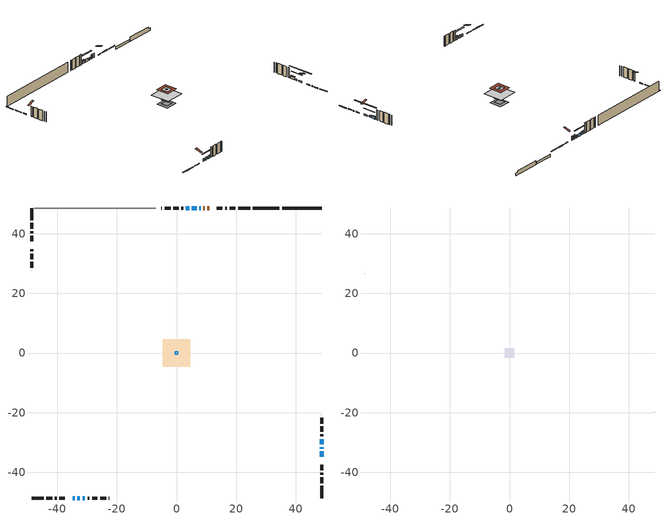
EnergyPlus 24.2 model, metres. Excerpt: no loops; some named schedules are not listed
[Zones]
conditioned space
 floor outside (Floor1 construction): -0.91,-0.91 -0.91,0.91 0.91,0.91 0.91,-0.91 z1.25
 floor adiabatic (Floor3 construction): -1.52,-1.52 -1.52,1.52 1.52,1.52 1.52,-1.52 z1.25
 floor adiabatic (AdiabaticFloorConstruction): -4.57,-4.57 -4.57,4.57 4.57,4.57 4.57,-4.57 z3.69
 floor foundation (Slab1 construction): -2.87,-2.87 -2.87,2.87 2.87,2.87 2.87,-2.87 z-0.79
 floor foundation (Slab2 construction): -1.52,-1.52 -1.52,1.52 1.52,1.52 1.52,-1.52 z-0.65
 wall outside (RimJoist1 construction): 24.7,48.61 20.62,48.61 / -48.61,-48.61 -44.53,-48.61 / -48.61,48.61 -48.61,44.53 / 48.61,-48.61 48.61,-44.53 z1.25:1.55
 wall outside (RimJoist2 construction): 19.69,48.61 17.8,48.61 / -43.6,-48.61 -41.71,-48.61 / -48.61,43.6 -48.61,41.71 / 48.61,-43.6 48.61,-41.71 z1.25:1.55
 wall outside (RimJoist3 construction): 16.87,48.61 16.29,48.61 / -40.78,-48.61 -40.2,-48.61 / -48.61,40.78 -48.61,40.2 / 48.61,-40.78 48.61,-40.2 z1.25:1.55
 wall outside (RimJoist4 construction): 15.36,48.61 13.55,48.61 / -39.27,-48.61 -37.45,-48.61 / -48.61,39.27 -48.61,37.45 / 48.61,-39.27 48.61,-37.45 z1.25:1.55
 wall outside (AdiabaticWallConstruction 1): 10.9,48.61 10.33,48.61 / 9.4,48.61 8.98,48.61 z1.25:3.28
 wall outside (AdiabaticWallConstruction): 8.06,48.61 7.64,48.61 / -34.8,-48.61 -34.13,-48.61 z1.25:2.47; 48.61,-34.8 48.61,-32.97 z1.25:1.86; 48.61,-32.05 48.61,-31.54 z1.25:2.01; 6.71,48.61 5.18,48.61 / -33.2,-48.61 -32.44,-48.61 / -31.51,-48.61 -30.75,-48.61 z1.25:2.52; 48.61,-30.61 48.61,-28.83 z1.25:2.39; 4.26,48.61 3.16,48.61 z1.25:2.57
 wall outside (Wall1 construction): 2.24,48.61 1.61,48.61 / -29.82,-48.61 -29.19,-48.61 / -48.61,34.8 -48.61,34.18 / 48.61,-27.9 48.61,-27.28 z1.25:6.13
 wall outside (Wall2 construction): 0.68,48.61 -1.08,48.61 / -28.26,-48.61 -26.51,-48.61 / -48.61,33.25 -48.61,31.49 / 48.61,-26.35 48.61,-24.59 z1.25:6.13
 wall outside (Wall3 construction): -2,48.61 -4,48.61 / -25.58,-48.61 -23.58,-48.61 / -48.61,30.56 -48.61,28.56 / 48.61,-23.66 48.61,-21.66 z1.25:6.13
 wall outside (Wall4 construction): -4.93,48.61 -5.04,48.61 / -22.65,-48.61 -22.54,-48.61 / -48.61,27.63 -48.61,27.53 / 48.61,-20.73 48.61,-20.63 z1.25:6.13
 wall foundation (FoundationWall1 construction): 35.4,48.61,-0.79 35.4,48.61,1.25 47.29,48.61,1.25 47.29,48.61,0.41 48.61,48.61,0.41 48.61,48.61,-0.79
 wall foundation (FoundationWall2 construction): 34.47,48.61 25.63,48.61 z-0.65:0.35
 wall adiabatic (Wall6 construction): -6.9,48.61 -47.68,48.61 z1.25:6.13
 window (WindowConstruction 6): 8.06,48.61 7.64,48.61 z1.25:2.47
 window (WindowConstruction 8): 48.61,-34.8 48.61,-32.97 z1.25:1.86
 window (WindowConstruction 7): -34.8,-48.61 -34.13,-48.61 z1.25:2.47
 window (WindowConstruction): 48.61,-32.05 48.61,-31.54 z1.25:2.01
 window (WindowConstruction 1): 6.71,48.61 5.19,48.61 z1.25:2.52
 window (WindowConstruction 2): -33.2,-48.61 -32.44,-48.61 z1.25:2.52
 window (WindowConstruction 3): 48.61,-30.61 48.61,-28.83 z1.25:2.39
 window (WindowConstruction 4): 4.26,48.61 3.17,48.61 z1.25:2.57
 window (WindowConstruction 5): -31.51,-48.61 -30.75,-48.61 z1.25:2.52
 door (Door): 10.9,48.61 10.33,48.61 z1.25:3.28
 door (Door 1): 9.4,48.61 8.99,48.61 z1.25:3.28
 ceiling adiabatic (AdiabaticFloorConstruction): 4.57,-4.57 4.57,4.57 -4.57,4.57 -4.57,-4.57 z3.69
 roof outside (Roof2 construction): -3,3 -3,-3 3,-3 3,3 z6.13
 roof outside (AdiabaticRoofConstruction): 0.39,0.39 -0.39,0.39 -0.39,-0.39 0.39,-0.39 z6.13
 skylight (SkylightConstruction): 0.39,0.39 -0.39,0.39 -0.39,-0.39 0.39,-0.39 z6.13
attic - vented
 floor to conditioned space (Floor2 construction Reversed): -1.55,-1.55 -1.55,1.55 1.55,1.55 1.55,-1.55 z6.13
 wall outside (Wall5 construction): -48.61,26.6 -48.61,26.59 / 48.61,-19.7 48.61,-19.69 z1.25:6.13
 roof outside (Roof1 construction): 11.83,48.61,6.13 11.83,45.6,7.13 12.62,45.6,7.13 12.62,48.61,6.13; -35.73,-48.61,6.13 -35.73,-45.6,7.13 -36.53,-45.6,7.13 -36.53,-48.61,6.13; -48.61,35.73,6.13 -45.6,35.73,7.13 -45.6,36.53,7.13 -48.61,36.53,6.13; 48.61,-35.73,6.13 45.6,-35.73,7.13 45.6,-36.53,7.13 48.61,-36.53,6.13
shading: 48.61,-27.89 48.61,-39.88 49.02,-39.88 49.02,-27.89 z6.94; 48.61,-28.9 48.61,-34.69 49.02,-34.69 49.02,-28.9 z4.65; 2.55,48.61 9.35,48.61 9.35,49.02 2.55,49.02 z5.16; -29.8,-48.61 -35.84,-48.61 -35.84,-49.02 -29.8,-49.02 z5.16; 48.61,-28.63 48.61,-30.81 49.02,-30.81 49.02,-28.63 z2.59; 2.96,48.61 4.46,48.61 4.46,49.02 2.96,49.02 z2.77; -30.55,-48.61 -31.71,-48.61 -31.71,-49.02 -30.55,-49.02 z2.72
[Building]
Building 1: Terrain=Suburbs
[Site:Location]
Toronto City Centre_ON: Latitude {deg}=43.63; Longitude {deg}=-79.39; Time Zone {hr}=-5; Elevation {m}=77; Keep Site Location Information=Yes
[Site:GroundTemperature:Shallow]
5.01852, 3.26908, 3.12898, 3.95918, 7.29196, 10.6092, 13.4851, 15.3069, 15.4617, 13.9799, 11.1774, 7.9619
[Site:WaterMainsTemperature]
Calculation Method=Schedule; Temperature Schedule=mains temperature schedule
[Material] Roughness=Rough; Thermal Absorptance=0.9
Name | Thickness {m} | Conductivity {W/m-K} | Density {kg/m3} | Specific Heat {J/kg-K} | Solar Absorptance | Visible Absorptance
asphalt or fiberglass shingles | 0.00635 | 0.162714 | 1121.4 | 1465.45 | 0.4 | 0.4
asphalt or fiberglass shingles 1 | 0.00635 | 0.162714 | 1121.4 | 1465.45 | 0.7 | 0.7
ceiling loosefill ins | 0.169333 | 0.0480833 | 16.02 | 1046.75 | 0.7 | 0.7
ceiling stud and cavity | 0.1397 | 0.258425 | 65.682 | 1177.47 | 0.7 | 0.7
concrete 4.0 in. | 0.1016 | 1.803125 | 2242.8 | 837.4 | 0.7 | 0.7
concrete 8.0 in. | 0.2032 | 1.803125 | 2242.8 | 837.4 | 0.7 | 0.7
door material | 0.04445 | 0.053851 | 512.64 | 1214.23 | 0.7 | 0.7
door material 1 | 0.04445 | 0.0451087 | 512.64 | 1214.23 | 0.7 | 0.7
exterior vertical ins | 0.0454343 | 0.029427 | 32.04 | 1214.23 | 0.7 | 0.7
exterior vertical ins 1 | 0.00435273 | 0.029427 | 32.04 | 1214.23 | 0.7 | 0.7
floor covering | 0.0127 | 9.015625 | 54.468 | 1339.84 | 0.6 | 0.6
floor covering 1 | 0.0127 | 0.0433444 | 54.468 | 1339.84 | 0.6 | 0.6
floor rigid ins; roof rigid ins; wall rigid ins | 0.512978 | 0.029427 | 32.04 | 1214.23 | 0.7 | 0.7
floor stud and cavity | 0.0889 | 0.179352 | 50.32683 | 1063.81 | 0.7 | 0.7
floor stud and cavity 1 | 0.1397 | 0.1084 | 92.3553 | 1139.71 | 0.7 | 0.7
floor stud and cavity 2 | 0.1397 | 1.75129 | 37.0049 | 1207.88 | 0.7 | 0.7
furniture material conditioned space 1 | 0.1524 | 0.115458 | 640.8 | 1214.23 | 0.6 | 0.6
gypsum board | 0.0127 | 0.160291 | 801 | 837.4 | 0.6 | 0.6
gypsum board 1 | 0.0127 | 0.160291 | 801 | 837.4 | 0.7 | 0.7
osb sheathing 0.5 in. | 0.0127 | 0.115458 | 512.64 | 1214.23 | 0.7 | 0.7
osb sheathing 0.5 in. 1 | 0.0127 | 0.115458 | 512.64 | 1214.23 | 0.4 | 0.4
osb sheathing 0.75 in. | 0.01905 | 0.115458 | 512.64 | 1214.23 | 0.7 | 0.7
osb sheathing 2.0 in. | 0.0508 | 0.115458 | 512.64 | 1214.23 | 0.7 | 0.7
rim joist rigid ins | 0.051816 | 0.029427 | 32.04 | 1214.23 | 0.7 | 0.7
rim joist stud and cavity | 0.0508 | 0.177588 | 50.32683 | 1063.81 | 0.6 | 0.6
rim joist stud and cavity 1 | 0.0508 | 0.325695 | 125.044 | 1163.47 | 0.6 | 0.6
rim joist stud and cavity 2 | 0.0508 | 0.0302544 | 125.044 | 1163.47 | 0.6 | 0.6
rim joist stud and cavity 3 | 0.0508 | 0.194335 | 50.32683 | 1063.81 | 0.6 | 0.6
roof stud and cavity | 0.2032 | 0.17303 | 78.34581 | 1123.46 | 0.7 | 0.7
roof stud and cavity 1 | 0.18415 | 1.7868 | 37.0049 | 1207.88 | 0.6 | 0.6
wall stud and cavity | 0.1397 | 0.127146 | 139.0536 | 1170.24 | 0.7 | 0.7
wall stud and cavity 1 | 0.1397 | 0.100429 | 139.0536 | 1170.24 | 0.7 | 0.7
wall stud and cavity 2 | 0.1397 | 0.118416 | 139.0536 | 1170.24 | 0.7 | 0.7
wall stud and cavity 3 | 0.1397 | 0.152869 | 139.0536 | 1170.24 | 0.7 | 0.7
wall stud and cavity 4 | 0.0889 | 6.1454 | 50.32683 | 1063.81 | 0.6 | 0.6
wall stud and cavity 5 | 0.1397 | 0.104044 | 139.0536 | 1170.24 | 0.7 | 0.7
wall stud and cavity 6 | 0.0889 | 0.380278 | 52.3479 | 1209.89 | 0.7 | 0.7
wall stud and cavity 7 | 0.0889 | 0.391764 | 83.0341 | 1211.67 | 0.7 | 0.7
wood siding | 0.0254 | 0.102417 | 544.68 | 1172.36 | 0.4 | 0.4
wood siding 1 | 0.00254 | 0.102417 | 544.68 | 1172.36 | 0.4 | 0.4
wood siding 2; wood siding 3; wood siding 4 | 0.0254 | 0.102417 | 544.68 | 1172.36 | 0.7 | 0.7
[WindowMaterial:SimpleGlazingSystem]
Name | U-Factor {W/m2-K} | Solar Heat Gain Coefficient
SkylightMaterial | 2.74014 | 0.6051
WindowMaterial | 2.72147 | 0.43
WindowMaterial 1 | 2.47447 | 0.58
WindowMaterial 2 | 2.57441 | 0.52
WindowMaterial 3 | 2.509676 | 0.56
WindowMaterial 4 | 3.30687 | 0.6
WindowMaterial 5 | 3.30914 | 0.62
WindowMaterial 6 | 3.0383 | 0.46
[Construction]
AdiabaticFloorConstruction: floor stud and cavity 2, floor rigid ins, osb sheathing 0.75 in., floor covering 1
AdiabaticRoofConstruction: asphalt or fiberglass shingles 1, roof rigid ins, osb sheathing 0.75 in., roof stud and cavity 1
AdiabaticWallConstruction: wood siding 3, wall rigid ins, wall stud and cavity 6, gypsum board
AdiabaticWallConstruction 1: wood siding 4, wall rigid ins, wall stud and cavity 6, gypsum board
Door: door material
Door 1: door material 1
Floor1 construction: floor stud and cavity, floor covering
Floor2 construction Reversed: gypsum board, ceiling stud and cavity, ceiling loosefill ins
Floor3 construction: floor stud and cavity 1, osb sheathing 0.75 in., floor covering 1
FoundationWall1 construction; FoundationWall2 construction: concrete 8.0 in., gypsum board 1
furniture construction conditioned space 1: furniture material conditioned space 1
PartitionWallConstruction: gypsum board, wall stud and cavity 7, gypsum board
RimJoist1 construction: wood siding 2, rim joist stud and cavity
RimJoist2 construction: wood siding 2, rim joist rigid ins, osb sheathing 2.0 in., rim joist stud and cavity 1
RimJoist3 construction: wood siding 2, osb sheathing 2.0 in., rim joist stud and cavity 2
RimJoist4 construction: wood siding 2, rim joist stud and cavity 3
Roof1 construction: asphalt or fiberglass shingles
Roof2 construction: asphalt or fiberglass shingles, osb sheathing 0.75 in., roof stud and cavity, gypsum board
SkylightConstruction: SkylightMaterial
Slab1 construction; Slab2 construction: concrete 4.0 in.
Wall1 construction: wood siding, osb sheathing 0.5 in., wall stud and cavity, gypsum board
Wall2 construction: wood siding, osb sheathing 0.5 in., wall stud and cavity 1, gypsum board
Wall3 construction: wood siding, osb sheathing 0.5 in., wall stud and cavity 2, gypsum board
Wall4 construction: wood siding, osb sheathing 0.5 in., wall stud and cavity 3, gypsum board
Wall5 construction: wood siding 1, wall stud and cavity 4
Wall6 construction: osb sheathing 0.5 in. 1, wall stud and cavity 5, gypsum board
WindowConstruction: WindowMaterial
WindowConstruction 1; WindowConstruction 3: WindowMaterial 1
WindowConstruction 2; WindowConstruction 5: WindowMaterial 2
WindowConstruction 4: WindowMaterial 3
WindowConstruction 6: WindowMaterial 4
WindowConstruction 7: WindowMaterial 5
WindowConstruction 8: WindowMaterial 6
[Zone] Multiplier=1; Part of Total Floor Area=Yes
Name | Volume {m3}
attic - vented | 1.55544
conditioned space | 290.5
[Space]
Name | Zone | Volume {m3}
attic - vented 1 | attic - vented | 1.55544
conditioned space 1 | conditioned space | 290.5
[ZoneInfiltration:EffectiveLeakageArea]
infil attic - vented 1: Zone or Space=attic - vented 1; Schedule=Always On Discrete; Effective Air Leakage Area {cm2}=402.105; Stack Coefficient=0.000408893; Wind Coefficient=1.36623e-05
[ZoneMixing]
whole house fan mix: Zone or Space=attic - vented; Schedule=Always On Continuous; Design Flow Rate Calculation Method=Flow/Zone; Design Flow Rate {m3/s}=0; Source Zone or Space=conditioned space
[SurfaceProperty:ExposedFoundationPerimeter] Exposed Perimeter Calculation Method=TotalExposedPerimeter
Name | Total Exposed Perimeter {m}
Slab1 | 13.207
Slab2 | 8.83899
[InternalMass] Zone or ZoneList=conditioned space; Space or SpaceList=conditioned space 1
Name | Construction | Surface Area {m2}
furniture mass conditioned space 1 | furniture construction conditioned space 1 | 55.36
partition wall mass | PartitionWallConstruction | 129.2
[Lights]
interior lighting: Zone or ZoneList or Space or SpaceList=conditioned space 1; Schedule=interior lighting schedule; Design Level Calculation Method=LightingLevel; Lighting Level {W}=343.2; Return Air Fraction=0; Fraction Radiant=0.6; Fraction Visible=0.2; Fraction Replaceable=1
[People]
occupants: Zone or ZoneList or Space or SpaceList=conditioned space 1; Number of People Schedule=occupants schedule; Number of People Calculation Method=People; Number of People=3; Fraction Radiant=0.314171; Sensible Heat Fraction=0.56303; Activity Level Schedule=occupants activity schedule; Carbon Dioxide Generation Rate {m3/s-W}=0; Enable ASHRAE 55 Comfort Warnings=No; Mean Radiant Temperature Calculation Type=EnclosureAveraged
[ElectricEquipment] Zone or ZoneList or Space or SpaceList=conditioned space 1; Design Level Calculation Method=EquipmentLevel
Name | Schedule | Design Level {W} | Fraction Latent | Fraction Radiant | Fraction Lost
clothes dryer | clothes dryer schedule | 140.772 | 0.015 | 0.081 | 0.85
clothes washer | clothes washer schedule | 32.1985 | 0.03 | 0.162 | 0.7
cooking range | cooking range schedule | 208.969 | 0.08 | 0.432 | 0.2
dishwasher | dishwasher schedule | 66.8632 | 0.3 | 0.18 | 0.4
fridge | fridge schedule | 72.9452 | 0 | 0.6 | 0
mech vent bath fan 0 | mech vent bath fan 0 schedule | 50.2 | 0 | 0 | 1
mech vent bath fan 1 | mech vent bath fan 1 schedule | 50.2 | 0 | 0 | 1
mech vent house fan | mech vent house fan schedule | 0 | 0 | 0 | 1
mech vent house fan cfis | mech vent house fan cfis schedule | 0 | 0 | 0 | 0
mech vent range fan 0 | mech vent range fan 0 schedule | 57 | 0 | 0 | 1
misc plug loads | misc plug loads schedule | 494.7 | 0.045 | 0.513 | 0.1
whole house fan | Always On Discrete | 0 | 0 | 0 | 1
[OtherEquipment] Zone or ZoneList or Space or SpaceList=conditioned space 1; Design Level Calculation Method=EquipmentLevel
Name | Fuel Type | Schedule | Design Level {W} | Fraction Latent | Fraction Radiant | Fraction Lost
clothes dryer 1 | Electricity | clothes dryer schedule | 0 | 0.015 | 0.081 | 0.85
cooking range 1 | Electricity | cooking range schedule | 0 | 0.08 | 0.432 | 0.2
general water use latent | None | general water use schedule | 59.3978 | 1 | 0 | 0
general water use sensible | None | general water use schedule | -58.539 | 0 | 0.6 | 0
mech vent house fan latent load | None | Always On Discrete | 0 | 1 | 0 | 0
mech vent house fan sensible load | None | Always On Discrete | 0 | 0 | 0 | 0
water heater energy adjustment1 | NaturalGas | Always On Discrete | 0.01 | 0 | 0 | 1
[ZoneInfiltration:DesignFlowRate] Zone or ZoneList or Space or SpaceList=conditioned space 1; Schedule=Always On Discrete; Design Flow Rate Calculation Method=Flow/Zone; Design Flow Rate {m3/s}=0
infil flow; natural vent flow; whole house fan flow
[Foundation:Kiva] Initial Indoor Air Temperature {C}=18; Wall Depth Below Slab {m}=0.2032; Custom Block X Position 1 {m}=0.2159; Custom Block Z Position 1 {m}=0
Name | Wall Height Above Grade {m} | Custom Block Material Name 1 | Custom Block Depth 1 {m}
Foundation Kiva 1 | 1.24998 | exterior vertical ins | 2.04
Foundation Kiva 2 | 0.350002 | exterior vertical ins 1 | 0.999988
[Foundation:Kiva:Settings]
Soil Conductivity {W/m-K}=0.849921; Soil Density {kg/m3}=1842.3; Soil Specific Heat {J/kg-K}=418.7; Ground Solar Absorptivity=0.9; Ground Thermal Absorptivity=0.9; Ground Surface Roughness {m}=0.03; Far-Field Width {m}=40; Deep-Ground Boundary Condition=ZeroFlux; Deep-Ground Depth {m}=40; Minimum Cell Dimension {m}=0.2; Maximum Cell Growth Coefficient=3; Simulation Timestep=Timestep
[Exterior:Lights]
exterior lighting: Schedule=exterior lighting schedule; Design Level {W}=75.6
[Schedule:Constant]
Name | Hourly Value
Always On Continuous; mech vent house fan schedule; mech vent house fan cfis schedule; Always On Discrete | 1
occupants activity schedule | 117.228
fridge schedule | 0
[Schedule:Week:Daily]
interior lighting schedule Week Rule - Jan1-Jan27: interior lighting schedule day, interior lighting schedule day, interior lighting schedule day, interior lighting schedule day, interior lighting schedule day, interior lighting schedule day, interior lighting schedule day, interior lighting schedule default day, interior lighting schedule default day, interior lighting schedule default day, interior lighting schedule default day, interior lighting schedule default day
interior lighting schedule Week Rule - Jan28-Feb3: interior lighting schedule day, interior lighting schedule day, interior lighting schedule day, interior lighting schedule day, interior lighting schedule day 1, interior lighting schedule day 1, interior lighting schedule day 1, interior lighting schedule default day, interior lighting schedule default day, interior lighting schedule default day, interior lighting schedule default day, interior lighting schedule default day
interior lighting schedule Week Rule - Feb4-Feb24: interior lighting schedule day 1, interior lighting schedule day 1, interior lighting schedule day 1, interior lighting schedule day 1, interior lighting schedule day 1, interior lighting schedule day 1, interior lighting schedule day 1, interior lighting schedule default day, interior lighting schedule default day, interior lighting schedule default day, interior lighting schedule default day, interior lighting schedule default day
interior lighting schedule Week Rule - Feb25-Mar3: interior lighting schedule day 1, interior lighting schedule day 1, interior lighting schedule day 1, interior lighting schedule day 1, interior lighting schedule day 2, interior lighting schedule day 2, interior lighting schedule day 2, interior lighting schedule default day, interior lighting schedule default day, interior lighting schedule default day, interior lighting schedule default day, interior lighting schedule default day
interior lighting schedule Week Rule - Mar4-Mar31: interior lighting schedule day 2, interior lighting schedule day 2, interior lighting schedule day 2, interior lighting schedule day 2, interior lighting schedule day 2, interior lighting schedule day 2, interior lighting schedule day 2, interior lighting schedule default day, interior lighting schedule default day, interior lighting schedule default day, interior lighting schedule default day, interior lighting schedule default day
interior lighting schedule Week Rule - Apr1-Apr28: interior lighting schedule day 3, interior lighting schedule day 3, interior lighting schedule day 3, interior lighting schedule day 3, interior lighting schedule day 3, interior lighting schedule day 3, interior lighting schedule day 3, interior lighting schedule default day, interior lighting schedule default day, interior lighting schedule default day, interior lighting schedule default day, interior lighting schedule default day
interior lighting schedule Week Rule - Apr29-May5: interior lighting schedule day 3, interior lighting schedule day 3, interior lighting schedule day 4, interior lighting schedule day 4, interior lighting schedule day 4, interior lighting schedule day 4, interior lighting schedule day 4, interior lighting schedule default day, interior lighting schedule default day, interior lighting schedule default day, interior lighting schedule default day, interior lighting schedule default day
interior lighting schedule Week Rule - May6-May26: interior lighting schedule day 4, interior lighting schedule day 4, interior lighting schedule day 4, interior lighting schedule day 4, interior lighting schedule day 4, interior lighting schedule day 4, interior lighting schedule day 4, interior lighting schedule default day, interior lighting schedule default day, interior lighting schedule default day, interior lighting schedule default day, interior lighting schedule default day
interior lighting schedule Week Rule - May27-Jun2: interior lighting schedule day 4, interior lighting schedule day 4, interior lighting schedule day 4, interior lighting schedule day 4, interior lighting schedule day 4, interior lighting schedule day 5, interior lighting schedule day 5, interior lighting schedule default day, interior lighting schedule default day, interior lighting schedule default day, interior lighting schedule default day, interior lighting schedule default day
interior lighting schedule Week Rule - Jun3-Jun30: interior lighting schedule day 5, interior lighting schedule day 5, interior lighting schedule day 5, interior lighting schedule day 5, interior lighting schedule day 5, interior lighting schedule day 5, interior lighting schedule day 5, interior lighting schedule default day, interior lighting schedule default day, interior lighting schedule default day, interior lighting schedule default day, interior lighting schedule default day
interior lighting schedule Week Rule - Jul1-Jul28: interior lighting schedule day 6, interior lighting schedule day 6, interior lighting schedule day 6, interior lighting schedule day 6, interior lighting schedule day 6, interior lighting schedule day 6, interior lighting schedule day 6, interior lighting schedule default day, interior lighting schedule default day, interior lighting schedule default day, interior lighting schedule default day, interior lighting schedule default day
interior lighting schedule Week Rule - Jul29-Aug4: interior lighting schedule day 6, interior lighting schedule day 6, interior lighting schedule day 6, interior lighting schedule day 7, interior lighting schedule day 7, interior lighting schedule day 7, interior lighting schedule day 7, interior lighting schedule default day, interior lighting schedule default day, interior lighting schedule default day, interior lighting schedule default day, interior lighting schedule default day
interior lighting schedule Week Rule - Aug5-Aug25: interior lighting schedule day 7, interior lighting schedule day 7, interior lighting schedule day 7, interior lighting schedule day 7, interior lighting schedule day 7, interior lighting schedule day 7, interior lighting schedule day 7, interior lighting schedule default day, interior lighting schedule default day, interior lighting schedule default day, interior lighting schedule default day, interior lighting schedule default day
interior lighting schedule Week Rule - Aug26-Sep1: interior lighting schedule day 7, interior lighting schedule day 7, interior lighting schedule day 7, interior lighting schedule day 7, interior lighting schedule day 7, interior lighting schedule day 7, interior lighting schedule day 8, interior lighting schedule default day, interior lighting schedule default day, interior lighting schedule default day, interior lighting schedule default day, interior lighting schedule default day
interior lighting schedule Week Rule - Sep2-Sep29: interior lighting schedule day 8, interior lighting schedule day 8, interior lighting schedule day 8, interior lighting schedule day 8, interior lighting schedule day 8, interior lighting schedule day 8, interior lighting schedule day 8, interior lighting schedule default day, interior lighting schedule default day, interior lighting schedule default day, interior lighting schedule default day, interior lighting schedule default day
interior lighting schedule Week Rule - Sep30-Oct6: interior lighting schedule day 8, interior lighting schedule day 9, interior lighting schedule day 9, interior lighting schedule day 9, interior lighting schedule day 9, interior lighting schedule day 9, interior lighting schedule day 9, interior lighting schedule default day, interior lighting schedule default day, interior lighting schedule default day, interior lighting schedule default day, interior lighting schedule default day
interior lighting schedule Week Rule - Oct7-Oct27: interior lighting schedule day 9, interior lighting schedule day 9, interior lighting schedule day 9, interior lighting schedule day 9, interior lighting schedule day 9, interior lighting schedule day 9, interior lighting schedule day 9, interior lighting schedule default day, interior lighting schedule default day, interior lighting schedule default day, interior lighting schedule default day, interior lighting schedule default day
interior lighting schedule Week Rule - Oct28-Nov3: interior lighting schedule day 9, interior lighting schedule day 9, interior lighting schedule day 9, interior lighting schedule day 9, interior lighting schedule day 10, interior lighting schedule day 10, interior lighting schedule day 10, interior lighting schedule default day, interior lighting schedule default day, interior lighting schedule default day, interior lighting schedule default day, interior lighting schedule default day
interior lighting schedule Week Rule - Nov4-Nov24: interior lighting schedule day 10, interior lighting schedule day 10, interior lighting schedule day 10, interior lighting schedule day 10, interior lighting schedule day 10, interior lighting schedule day 10, interior lighting schedule day 10, interior lighting schedule default day, interior lighting schedule default day, interior lighting schedule default day, interior lighting schedule default day, interior lighting schedule default day
interior lighting schedule Week Rule - Nov25-Dec1: interior lighting schedule day 10, interior lighting schedule day 10, interior lighting schedule day 10, interior lighting schedule day 10, interior lighting schedule day 10, interior lighting schedule day 10, interior lighting schedule day 11, interior lighting schedule default day, interior lighting schedule default day, interior lighting schedule default day, interior lighting schedule default day, interior lighting schedule default day
interior lighting schedule Week Rule - Dec2-Dec31: interior lighting schedule day 11, interior lighting schedule day 11, interior lighting schedule day 11, interior lighting schedule day 11, interior lighting schedule day 11, interior lighting schedule day 11, interior lighting schedule day 11, interior lighting schedule default day, interior lighting schedule default day, interior lighting schedule default day, interior lighting schedule default day, interior lighting schedule default day
occupants schedule Week Rule - Jan1-Dec31: occupants schedule day, occupants schedule day, occupants schedule day, occupants schedule day, occupants schedule day, occupants schedule day, occupants schedule day, occupants schedule default day, occupants schedule default day, occupants schedule default day, occupants schedule default day, occupants schedule default day
clothes dryer schedule Week Rule - Jan1-Dec31: clothes dryer schedule day, clothes dryer schedule day, clothes dryer schedule day, clothes dryer schedule day, clothes dryer schedule day, clothes dryer schedule day, clothes dryer schedule day, clothes dryer schedule default day, clothes dryer schedule default day, clothes dryer schedule default day, clothes dryer schedule default day, clothes dryer schedule default day
clothes washer schedule Week Rule - Jan1-Dec31: clothes washer schedule day, clothes washer schedule day, clothes washer schedule day, clothes washer schedule day, clothes washer schedule day, clothes washer schedule day, clothes washer schedule day, clothes washer schedule default day, clothes washer schedule default day, clothes washer schedule default day, clothes washer schedule default day, clothes washer schedule default day
cooking range schedule Week Rule - Jan1-Dec31: cooking range schedule day, cooking range schedule day, cooking range schedule day, cooking range schedule day, cooking range schedule day, cooking range schedule day, cooking range schedule day, cooking range schedule default day, cooking range schedule default day, cooking range schedule default day, cooking range schedule default day, cooking range schedule default day
dishwasher schedule Week Rule - Jan1-Dec31: dishwasher schedule day, dishwasher schedule day, dishwasher schedule day, dishwasher schedule day, dishwasher schedule day, dishwasher schedule day, dishwasher schedule day, dishwasher schedule default day, dishwasher schedule default day, dishwasher schedule default day, dishwasher schedule default day, dishwasher schedule default day
mech vent bath fan 0 schedule Week Rule - Jan1-Dec31: mech vent bath fan 0 schedule day, mech vent bath fan 0 schedule day, mech vent bath fan 0 schedule day, mech vent bath fan 0 schedule day, mech vent bath fan 0 schedule day, mech vent bath fan 0 schedule day, mech vent bath fan 0 schedule day, mech vent bath fan 0 schedule default day, mech vent bath fan 0 schedule default day, mech vent bath fan 0 schedule default day, mech vent bath fan 0 schedule default day, mech vent bath fan 0 schedule default day
mech vent bath fan 1 schedule Week Rule - Jan1-Dec31: mech vent bath fan 1 schedule day, mech vent bath fan 1 schedule day, mech vent bath fan 1 schedule day, mech vent bath fan 1 schedule day, mech vent bath fan 1 schedule day, mech vent bath fan 1 schedule day, mech vent bath fan 1 schedule day, mech vent bath fan 1 schedule default day, mech vent bath fan 1 schedule default day, mech vent bath fan 1 schedule default day, mech vent bath fan 1 schedule default day, mech vent bath fan 1 schedule default day
mech vent range fan 0 schedule Week Rule - Jan1-Dec31: mech vent range fan 0 schedule day, mech vent range fan 0 schedule day, mech vent range fan 0 schedule day, mech vent range fan 0 schedule day, mech vent range fan 0 schedule day, mech vent range fan 0 schedule day, mech vent range fan 0 schedule day, mech vent range fan 0 schedule default day, mech vent range fan 0 schedule default day, mech vent range fan 0 schedule default day, mech vent range fan 0 schedule default day, mech vent range fan 0 schedule default day
misc plug loads schedule Week Rule - Jan1-Dec31: misc plug loads schedule day, misc plug loads schedule day, misc plug loads schedule day, misc plug loads schedule day, misc plug loads schedule day, misc plug loads schedule day, misc plug loads schedule day, misc plug loads schedule default day, misc plug loads schedule default day, misc plug loads schedule default day, misc plug loads schedule default day, misc plug loads schedule default day
general water use schedule Week Rule - Jan1-Dec31: general water use schedule day, general water use schedule day, general water use schedule day, general water use schedule day, general water use schedule day, general water use schedule day, general water use schedule day, general water use schedule default day, general water use schedule default day, general water use schedule default day, general water use schedule default day, general water use schedule default day
exterior lighting schedule Week Rule - Jan1-Jan27: exterior lighting schedule day, exterior lighting schedule day, exterior lighting schedule day, exterior lighting schedule day, exterior lighting schedule day, exterior lighting schedule day, exterior lighting schedule day, exterior lighting schedule default day, exterior lighting schedule default day, exterior lighting schedule default day, exterior lighting schedule default day, exterior lighting schedule default day
exterior lighting schedule Week Rule - Jan28-Feb3: exterior lighting schedule day, exterior lighting schedule day, exterior lighting schedule day, exterior lighting schedule day, exterior lighting schedule day 1, exterior lighting schedule day 1, exterior lighting schedule day 1, exterior lighting schedule default day, exterior lighting schedule default day, exterior lighting schedule default day, exterior lighting schedule default day, exterior lighting schedule default day
exterior lighting schedule Week Rule - Feb4-Feb24: exterior lighting schedule day 1, exterior lighting schedule day 1, exterior lighting schedule day 1, exterior lighting schedule day 1, exterior lighting schedule day 1, exterior lighting schedule day 1, exterior lighting schedule day 1, exterior lighting schedule default day, exterior lighting schedule default day, exterior lighting schedule default day, exterior lighting schedule default day, exterior lighting schedule default day
exterior lighting schedule Week Rule - Feb25-Mar3: exterior lighting schedule day 1, exterior lighting schedule day 1, exterior lighting schedule day 1, exterior lighting schedule day 1, exterior lighting schedule day 2, exterior lighting schedule day 2, exterior lighting schedule day 2, exterior lighting schedule default day, exterior lighting schedule default day, exterior lighting schedule default day, exterior lighting schedule default day, exterior lighting schedule default day
exterior lighting schedule Week Rule - Mar4-Mar31: exterior lighting schedule day 2, exterior lighting schedule day 2, exterior lighting schedule day 2, exterior lighting schedule day 2, exterior lighting schedule day 2, exterior lighting schedule day 2, exterior lighting schedule day 2, exterior lighting schedule default day, exterior lighting schedule default day, exterior lighting schedule default day, exterior lighting schedule default day, exterior lighting schedule default day
exterior lighting schedule Week Rule - Apr1-Apr28: exterior lighting schedule day 3, exterior lighting schedule day 3, exterior lighting schedule day 3, exterior lighting schedule day 3, exterior lighting schedule day 3, exterior lighting schedule day 3, exterior lighting schedule day 3, exterior lighting schedule default day, exterior lighting schedule default day, exterior lighting schedule default day, exterior lighting schedule default day, exterior lighting schedule default day
exterior lighting schedule Week Rule - Apr29-May5: exterior lighting schedule day 3, exterior lighting schedule day 3, exterior lighting schedule day 4, exterior lighting schedule day 4, exterior lighting schedule day 4, exterior lighting schedule day 4, exterior lighting schedule day 4, exterior lighting schedule default day, exterior lighting schedule default day, exterior lighting schedule default day, exterior lighting schedule default day, exterior lighting schedule default day
exterior lighting schedule Week Rule - May6-May26: exterior lighting schedule day 4, exterior lighting schedule day 4, exterior lighting schedule day 4, exterior lighting schedule day 4, exterior lighting schedule day 4, exterior lighting schedule day 4, exterior lighting schedule day 4, exterior lighting schedule default day, exterior lighting schedule default day, exterior lighting schedule default day, exterior lighting schedule default day, exterior lighting schedule default day
[Schedule:Year]
interior lighting schedule: interior lighting schedule Week Rule - Jan1-Jan27, 1, 1, 1, 27, interior lighting schedule Week Rule - Jan28-Feb3, 1, 28, 2, 3, interior lighting schedule Week Rule - Feb4-Feb24, 2, 4, 2, 24, interior lighting schedule Week Rule - Feb25-Mar3, 2, 25, 3, 3, interior lighting schedule Week Rule - Mar4-Mar31, 3, 4, 3, 31, interior lighting schedule Week Rule - Apr1-Apr28, 4, 1, 4, 28, interior lighting schedule Week Rule - Apr29-May5, 4, 29, 5, 5, interior lighting schedule Week Rule - May6-May26, 5, 6, 5, 26, interior lighting schedule Week Rule - May27-Jun2, 5, 27, 6, 2, interior lighting schedule Week Rule - Jun3-Jun30, 6, 3, 6, 30, interior lighting schedule Week Rule - Jul1-Jul28, 7, 1, 7, 28, interior lighting schedule Week Rule - Jul29-Aug4, 7, 29, 8, 4, interior lighting schedule Week Rule - Aug5-Aug25, 8, 5, 8, 25, interior lighting schedule Week Rule - Aug26-Sep1, 8, 26, 9, 1, interior lighting schedule Week Rule - Sep2-Sep29, 9, 2, 9, 29, interior lighting schedule Week Rule - Sep30-Oct6, 9, 30, 10, 6, interior lighting schedule Week Rule - Oct7-Oct27, 10, 7, 10, 27, interior lighting schedule Week Rule - Oct28-Nov3, 10, 28, 11, 3, interior lighting schedule Week Rule - Nov4-Nov24, 11, 4, 11, 24, interior lighting schedule Week Rule - Nov25-Dec1, 11, 25, 12, 1, interior lighting schedule Week Rule - Dec2-Dec31, 12, 2, 12, 31
occupants schedule: occupants schedule Week Rule - Jan1-Dec31, 1, 1, 12, 31
clothes dryer schedule: clothes dryer schedule Week Rule - Jan1-Dec31, 1, 1, 12, 31
clothes washer schedule: clothes washer schedule Week Rule - Jan1-Dec31, 1, 1, 12, 31
cooking range schedule: cooking range schedule Week Rule - Jan1-Dec31, 1, 1, 12, 31
dishwasher schedule: dishwasher schedule Week Rule - Jan1-Dec31, 1, 1, 12, 31
mech vent bath fan 0 schedule: mech vent bath fan 0 schedule Week Rule - Jan1-Dec31, 1, 1, 12, 31
mech vent bath fan 1 schedule: mech vent bath fan 1 schedule Week Rule - Jan1-Dec31, 1, 1, 12, 31
mech vent range fan 0 schedule: mech vent range fan 0 schedule Week Rule - Jan1-Dec31, 1, 1, 12, 31
misc plug loads schedule: misc plug loads schedule Week Rule - Jan1-Dec31, 1, 1, 12, 31
general water use schedule: general water use schedule Week Rule - Jan1-Dec31, 1, 1, 12, 31
exterior lighting schedule: exterior lighting schedule Week Rule - Jan1-Jan27, 1, 1, 1, 27, exterior lighting schedule Week Rule - Jan28-Feb3, 1, 28, 2, 3, exterior lighting schedule Week Rule - Feb4-Feb24, 2, 4, 2, 24, exterior lighting schedule Week Rule - Feb25-Mar3, 2, 25, 3, 3, exterior lighting schedule Week Rule - Mar4-Mar31, 3, 4, 3, 31, exterior lighting schedule Week Rule - Apr1-Apr28, 4, 1, 4, 28, exterior lighting schedule Week Rule - Apr29-May5, 4, 29, 5, 5, exterior lighting schedule Week Rule - May6-May26, 5, 6, 5, 26, exterior lighting schedule Week Rule - May27-Jun2, 5, 27, 6, 2, exterior lighting schedule Week Rule - Jun3-Jun30, 6, 3, 6, 30, exterior lighting schedule Week Rule - Jul1-Jul28, 7, 1, 7, 28, exterior lighting schedule Week Rule - Jul29-Aug4, 7, 29, 8, 4, exterior lighting schedule Week Rule - Aug5-Aug25, 8, 5, 8, 25, exterior lighting schedule Week Rule - Aug26-Sep1, 8, 26, 9, 1, exterior lighting schedule Week Rule - Sep2-Sep29, 9, 2, 9, 29, exterior lighting schedule Week Rule - Sep30-Oct6, 9, 30, 10, 6, exterior lighting schedule Week Rule - Oct7-Oct27, 10, 7, 10, 27, exterior lighting schedule Week Rule - Oct28-Nov3, 10, 28, 11, 3, exterior lighting schedule Week Rule - Nov4-Nov24, 11, 4, 11, 24, exterior lighting schedule Week Rule - Nov25-Dec1, 11, 25, 12, 1, exterior lighting schedule Week Rule - Dec2-Dec31, 12, 2, 12, 31
[Schedule:Compact]
mains temperature schedule: Through: 01/01, For: AllDays, Until: 24:00, 8.80333, Through: 01/02, For: AllDays, Until: 24:00, 8.74333, Through: 01/03, For: AllDays, Until: 24:00, 8.68389, Through: 01/04, For: AllDays, Until: 24:00, 8.62611, Through: 01/05, For: AllDays, Until: 24:00, 8.56944, Through: 01/06, For: AllDays, Until: 24:00, 8.51389, Through: 01/07, For: AllDays, Until: 24:00, 8.45944, Through: 01/08, For: AllDays, Until: 24:00, 8.40611, Through: 01/09, For: AllDays, Until: 24:00, 8.35389, Through: 01/10, For: AllDays, Until: 24:00, 8.30278, Through: 01/11, For: AllDays, Until: 24:00, 8.25333, Through: 01/12, For: AllDays, Until: 24:00, 8.205, Through: 01/13, For: AllDays, Until: 24:00, 8.15778, Through: 01/14, For: AllDays, Until: 24:00, 8.11222, Through: 01/15, For: AllDays, Until: 24:00, 8.06778, Through: 01/16, For: AllDays, Until: 24:00, 8.02444, Through: 01/17, For: AllDays, Until: 24:00, 7.98222, Through: 01/18, For: AllDays, Until: 24:00, 7.94167, Through: 01/19, For: AllDays, Until: 24:00, 7.90222, Through: 01/20, For: AllDays, Until: 24:00, 7.86444, Through: 01/21, For: AllDays, Until: 24:00, 7.82778, Through: 01/22, For: AllDays, Until: 24:00, 7.79278, Through: 01/23, For: AllDays, Until: 24:00, 7.75889, Through: 01/24, For: AllDays, Until: 24:00, 7.72667, Through: 01/25, For: AllDays, Until: 24:00, 7.69556, Through: 01/26, For: AllDays, Until: 24:00, 7.66611, Through: 01/27, For: AllDays, Until: 24:00, 7.63778, Through: 01/28, For: AllDays, Until: 24:00, 7.61111, Through: 01/29, For: AllDays, Until: 24:00, 7.58556, Through: 01/30, For: AllDays, Until: 24:00, 7.56167, Through: 01/31, For: AllDays, Until: 24:00, 7.53944, Through: 02/01, For: AllDays, Until: 24:00, 7.51833, Through: 02/02, For: AllDays, Until: 24:00, 7.49889, Through: 02/03, For: AllDays, Until: 24:00, 7.48111, Through: 02/04, For: AllDays, Until: 24:00, 7.46444, Through: 02/05, For: AllDays, Until: 24:00, 7.44944, Through: 02/06, For: AllDays, Until: 24:00, 7.43556, Through: 02/07, For: AllDays, Until: 24:00, 7.42333, Through: 02/08, For: AllDays, Until: 24:00, 7.41278, Through: 02/09, For: AllDays, Until: 24:00, 7.40389, Through: 02/10, For: AllDays, Until: 24:00, 7.39611, Through: 02/11, For: AllDays, Until: 24:00, 7.39, Through: 02/12, For: AllDays, Until: 24:00, 7.38556, Through: 02/13, For: AllDays, Until: 24:00, 7.38222, Through: 02/14, For: AllDays, Until: 24:00, 7.38056, Through: 02/15, For: AllDays, Until: 24:00, 7.38056, Through: 02/16, For: AllDays, Until: 24:00, 7.38222, Through: 02/17, For: AllDays, Until: 24:00, 7.385, Through: 02/18, For: AllDays, Until: 24:00, 7.38944, Through: 02/19, For: AllDays, Until: 24:00, 7.395, Through: 02/20, For: AllDays, Until: 24:00, 7.40278, Through: 02/21, For: AllDays, Until: 24:00, 7.41167, Through: 02/22, For: AllDays, Until: 24:00, 7.42222, Through: 02/23, For: AllDays, Until: 24:00, 7.43389, Through: 02/24, For: AllDays, Until: 24:00, 7.44722, Through: 02/25, For: AllDays, Until: 24:00, 7.46222, Through: 02/26, For: AllDays, Until: 24:00, 7.47833, Through: 02/27, For: AllDays, Until: 24:00, 7.49611, Through: 02/28, For: AllDays, Until: 24:00, 7.51556, Through: 03/01, For: AllDays, Until: 24:00, 7.53667, Through: 03/02, For: AllDays, Until: 24:00, 7.55889, Through: 03/03, For: AllDays, Until: 24:00, 7.58222, Through: 03/04, For: AllDays, Until: 24:00, 7.60722, Through: 03/05, For: AllDays, Until: 24:00, 7.63389, Through: 03/06, For: AllDays, Until: 24:00, 7.66222, Through: 03/07, For: AllDays, Until: 24:00, 7.69111, Through: 03/08, For: AllDays, Until: 24:00, 7.72222, Through: 03/09, For: AllDays, Until: 24:00, 7.75444, Through: 03/10, For: AllDays, Until: 24:00, 7.78778, Through: 03/11, For: AllDays, Until: 24:00, 7.82278, Through: 03/12, For: AllDays, Until: 24:00, 7.85944, Through: 03/13, For: AllDays, Until: 24:00, 7.89722, Through: 03/14, For: AllDays, Until: 24:00, 7.93611, Through: 03/15, For: AllDays, Until: 24:00, 7.97667, Through: 03/16, For: AllDays, Until: 24:00, 8.01833, Through: 03/17, For: AllDays, Until: 24:00, 8.06167, Through: 03/18, For: AllDays, Until: 24:00, 8.10611, Through: 03/19, For: AllDays, Until: 24:00, 8.15167, Through: 03/20, For: AllDays, Until: 24:00, 8.19833, Through: 03/21, For: AllDays, Until: 24:00, 8.24667, Through: 03/22, For: AllDays, Until: 24:00, 8.29611, Through: 03/23, For: AllDays, Until: 24:00, 8.34667, Through: 03/24, For: AllDays, Until: 24:00, 8.39889, Through: 03/25, For: AllDays, Until: 24:00, 8.45167, Through: 03/26, For: AllDays, Until: 24:00, 8.50611, Through: 03/27, For: AllDays, Until: 24:00, 8.56167, Through: 03/28, For: AllDays, Until: 24:00, 8.61833, Through: 03/29, For: AllDays, Until: 24:00, 8.67611, Through: 03/30, For: AllDays, Until: 24:00, 8.735, Through: 03/31, For: AllDays, Until: 24:00, 8.795, Through: 04/01, For: AllDays, Until: 24:00, 8.85611, Through: 04/02, For: AllDays, Until: 24:00, 8.91833, Through: 04/03, For: AllDays, Until: 24:00, 8.98167, Through: 04/04, For: AllDays, Until: 24:00, 9.04556, Through: 04/05, For: AllDays, Until: 24:00, 9.11111, Through: 04/06, For: AllDays, Until: 24:00, 9.17722, Through: 04/07, For: AllDays, Until: 24:00, 9.24444, Through: 04/08, For: AllDays, Until: 24:00, 9.31222, Through: 04/09, For: AllDays, Until: 24:00, 9.38167, Through: 04/10, For: AllDays, Until: 24:00, 9.45167, Through: 04/11, For: AllDays, Until: 24:00, 9.52222, Through: 04/12, For: AllDays, Until: 24:00, 9.59444, Through: 04/13, For: AllDays, Until: 24:00, 9.66667, Through: 04/14, For: AllDays, Until: 24:00, 9.74, Through: 04/15, For: AllDays, Until: 24:00, 9.81444, Through: 04/16, For: AllDays, Until: 24:00, 9.88944, Through: 04/17, For: AllDays, Until: 24:00, 9.96556, Through: 04/18, For: AllDays, Until: 24:00, 10.0417, Through: 04/19, For: AllDays, Until: 24:00, 10.1189, Through: 04/20, For: AllDays, Until: 24:00, 10.1972, Through: 04/21, For: AllDays, Until: 24:00, 10.2756, Through: 04/22, For: AllDays, Until: 24:00, 10.355, Through: 04/23, For: AllDays, Until: 24:00, 10.435, Through: 04/24, For: AllDays, Until: 24:00, 10.515, Through: 04/25, For: AllDays, Until: 24:00, 10.5961, Through: 04/26, For: AllDays, Until: 24:00, 10.6778, Through: 04/27, For: AllDays, Until: 24:00, 10.76, Through: 04/28, For: AllDays, Until: 24:00, 10.8428, Through: 04/29, For: AllDays, Until: 24:00, 10.9261, Through: 04/30, For: AllDays, Until: 24:00, 11.0094, Through: 05/01, For: AllDays, Until: 24:00, 11.0933, Through: 05/02, For: AllDays, Until: 24:00, 11.1778, Through: 05/03, For: AllDays, Until: 24:00, 11.2628, Through: 05/04, For: AllDays, Until: 24:00, 11.3478, Through: 05/05, For: AllDays, Until: 24:00, 11.4333, Through: 05/06, For: AllDays, Until: 24:00, 11.5189, Through: 05/07, For: AllDays, Until: 24:00, 11.605, Through: 05/08, For: AllDays, Until: 24:00, 11.6917, Through: 05/09, For: AllDays, Until: 24:00, 11.7778, Through: 05/10, For: AllDays, Until: 24:00, 11.865, Through: 05/11, For: AllDays, Until: 24:00, 11.9517, Through: 05/12, For: AllDays, Until: 24:00, 12.0389, Through: 05/13, For: AllDays, Until: 24:00, 12.1261, Through: 05/14, For: AllDays, Until: 24:00, 12.2133, Through: 05/15, For: AllDays, Until: 24:00, 12.3006, Through: 05/16, For: AllDays, Until: 24:00, 12.3883, Through: 05/17, For: AllDays, Until: 24:00, 12.4756, Through: 05/18, For: AllDays, Until: 24:00, 12.5628, Through: 05/19, For: AllDays, Until: 24:00, 12.6506, Through: 05/20, For: AllDays, Until: 24:00, 12.7378, Through: 05/21, For: AllDays, Until: 24:00, 12.825, Through: 05/22, For: AllDays, Until: 24:00, 12.9122, Through: 05/23, For: AllDays, Until: 24:00, 12.9994, Through: 05/24, For: AllDays, Until: 24:00, 13.0861, Through: 05/25, For: AllDays, Until: 24:00, 13.1728, Through: 05/26, For: AllDays, Until: 24:00, 13.2594, Through: 05/27, For: AllDays, Until: 24:00, 13.3456, Through: 05/28, For: AllDays, Until: 24:00, 13.4317, Through: 05/29, For: AllDays, Until: 24:00, 13.5172, Through: 05/30, For: AllDays, Until: 24:00, 13.6028, Through: 05/31, For: AllDays, Until: 24:00, 13.6878, Through: 06/01, For: AllDays, Until: 24:00, 13.7722, Through: 06/02, For: AllDays, Until: 24:00, 13.8567, Through: 06/03, For: AllDays, Until: 24:00, 13.9406, Through: 06/04, For: AllDays, Until: 24:00, 14.0239, Through: 06/05, For: AllDays, Until: 24:00, 14.1067, Through: 06/06, For: AllDays, Until: 24:00, 14.1894, Through: 06/07, For: AllDays, Until: 24:00, 14.2711, Through: 06/08, For: AllDays, Until: 24:00, 14.3528, Through: 06/09, For: AllDays, Until: 24:00, 14.4339, Through: 06/10, For: AllDays, Until: 24:00, 14.5139, Through: 06/11, For: AllDays, Until: 24:00, 14.5939, Through: 06/12, For: AllDays, Until: 24:00, 14.6728, Through: 06/13, For: AllDays, Until: 24:00, 14.7511, Through: 06/14, For: AllDays, Until: 24:00, 14.8289, Through: 06/15, For: AllDays, Until: 24:00, 14.9061, Through: 06/16, For: AllDays, Until: 24:00, 14.9822, Through: 06/17, For: AllDays, Until: 24:00, 15.0578, Through: 06/18, For: AllDays, Until: 24:00, 15.1328, Through: 06/19, For: AllDays, Until: 24:00, 15.2067, Through: 06/20, For: AllDays, Until: 24:00, 15.28, Through: 06/21, For: AllDays, Until: 24:00, 15.3522, Through: 06/22, For: AllDays, Until: 24:00, 15.4239, Through: 06/23, For: AllDays, Until: 24:00, 15.4944, Through: 06/24, For: AllDays, Until: 24:00, 15.5639, Through: 06/25, For: AllDays, Until: 24:00, 15.6328, Through: 06/26, For: AllDays, Until: 24:00, 15.7006, Through: 06/27, For: AllDays, Until: 24:00, 15.7678, Through: 06/28, For: AllDays, Until: 24:00, 15.8333, Through: 06/29, For: AllDays, Until: 24:00, 15.8983, Through: 06/30, For: AllDays, Until: 24:00, 15.9622, Through: 07/01, For: AllDays, Until: 24:00, 16.025, Through: 07/02, For: AllDays, Until: 24:00, 16.0872, Through: 07/03, For: AllDays, Until: 24:00, 16.1478, Through: 07/04, For: AllDays, Until: 24:00, 16.2072, Through: 07/05, For: AllDays, Until: 24:00, 16.2661, Through: 07/06, For: AllDays, Until: 24:00, 16.3233, Through: 07/07, For: AllDays, Until: 24:00, 16.3794, Through: 07/08, For: AllDays, Until: 24:00, 16.435, Through: 07/09, For: AllDays, Until: 24:00, 16.4889, Through: 07/10, For: AllDays, Until: 24:00, 16.5417, Through: 07/11, For: AllDays, Until: 24:00, 16.5928, Through: 07/12, For: AllDays, Until: 24:00, 16.6433, Through: 07/13, For: AllDays, Until: 24:00, 16.6922, Through: 07/14, For: AllDays, Until: 24:00, 16.74, Through: 07/15, For: AllDays, Until: 24:00, 16.7867, Through: 07/16, For: AllDays, Until: 24:00, 16.8322, Through: 07/17, For: AllDays, Until: 24:00, 16.8761, Through: 07/18, For: AllDays, Until: 24:00, 16.9189, Through: 07/19, For: AllDays, Until: 24:00, 16.96, Through: 07/20, For: AllDays, Until: 24:00, 17, Through: 07/21, For: AllDays, Until: 24:00, 17.0389, Through: 07/22, For: AllDays, Until: 24:00, 17.0761, Through: 07/23, For: AllDays, Until: 24:00, 17.1122, Through: 07/24, For: AllDays, Until: 24:00, 17.1467, Through: 07/25, For: AllDays, Until: 24:00, 17.18, Through: 07/26, For: AllDays, Until: 24:00, 17.2117, Through: 07/27, For: AllDays, Until: 24:00, 17.2422, Through: 07/28, For: AllDays, Until: 24:00, 17.2711, Through: 07/29, For: AllDays, Until: 24:00, 17.2983, Through: 07/30, For: AllDays, Until: 24:00, 17.3244, Through: 07/31, For: AllDays, Until: 24:00, 17.3494, Through: 08/01, For: AllDays, Until: 24:00, 17.3728, Through: 08/02, For: AllDays, Until: 24:00, 17.3944, Through: 08/03, For: AllDays, Until: 24:00, 17.4144, Through: 08/04, For: AllDays, Until: 24:00, 17.4333, Through: 08/05, For: AllDays, Until: 24:00, 17.4506, Through: 08/06, For: AllDays, Until: 24:00, 17.4667, Through: 08/07, For: AllDays, Until: 24:00, 17.4811, Through: 08/08, For: AllDays, Until: 24:00, 17.4939, Through: 08/09, For: AllDays, Until: 24:00, 17.5056, Through: 08/10, For: AllDays, Until: 24:00, 17.5156, Through: 08/11, For: AllDays, Until: 24:00, 17.5239, Through: 08/12, For: AllDays, Until: 24:00, 17.5311, Through: 08/13, For: AllDays, Until: 24:00, 17.5361, Through: 08/14, For: AllDays, Until: 24:00, 17.54, Through: 08/15, For: AllDays, Until: 24:00, 17.5428, Through: 08/16, For: AllDays, Until: 24:00, 17.5439, Through: 08/17, For: AllDays, Until: 24:00, 17.5433, Through: 08/18, For: AllDays, Until: 24:00, 17.5411, Through: 08/19, For: AllDays, Until: 24:00, 17.5372, Through: 08/20, For: AllDays, Until: 24:00, 17.5322, Through: 08/21, For: AllDays, Until: 24:00, 17.5256, Through: 08/22, For: AllDays, Until: 24:00, 17.5178, Through: 08/23, For: AllDays, Until: 24:00, 17.5083, Through: 08/24, For: AllDays, Until: 24:00, 17.4972, Through: 08/25, For: AllDays, Until: 24:00, 17.4844, Through: 08/26, For: AllDays, Until: 24:00, 17.4706, Through: 08/27, For: AllDays, Until: 24:00, 17.455, Through: 08/28, For: AllDays, Until: 24:00, 17.4378, Through: 08/29, For: AllDays, Until: 24:00, 17.4194, Through: 08/30, For: AllDays, Until: 24:00, 17.3994, Through: 08/31, For: AllDays, Until: 24:00, 17.3778, Through: 09/01, For: AllDays, Until: 24:00, 17.355, Through: 09/02, For: AllDays, Until: 24:00, 17.3311, Through: 09/03, For: AllDays, Until: 24:00, 17.305, Through: 09/04, For: AllDays, Until: 24:00, 17.2778, Through: 09/05, For: AllDays, Until: 24:00, 17.2494, Through: 09/06, For: AllDays, Until: 24:00, 17.2194, Through: 09/07, For: AllDays, Until: 24:00, 17.1878, Through: 09/08, For: AllDays, Until: 24:00, 17.155, Through: 09/09, For: AllDays, Until: 24:00, 17.1206, Through: 09/10, For: AllDays, Until: 24:00, 17.085, Through: 09/11, For: AllDays, Until: 24:00, 17.0483, Through: 09/12, For: AllDays, Until: 24:00, 17.01, Through: 09/13, For: AllDays, Until: 24:00, 16.97, Through: 09/14, For: AllDays, Until: 24:00, 16.9289, Through: 09/15, For: AllDays, Until: 24:00, 16.8867, Through: 09/16, For: AllDays, Until: 24:00, 16.8428, Through: 09/17, For: AllDays, Until: 24:00, 16.7983, Through: 09/18, For: AllDays, Until: 24:00, 16.7517, Through: 09/19, For: AllDays, Until: 24:00, 16.7044, Through: 09/20, For: AllDays, Until: 24:00, 16.6556, Through: 09/21, For: AllDays, Until: 24:00, 16.6056, Through: 09/22, For: AllDays, Until: 24:00, 16.5544, Through: 09/23, For: AllDays, Until: 24:00, 16.5017, Through: 09/24, For: AllDays, Until: 24:00, 16.4483, Through: 09/25, For: AllDays, Until: 24:00, 16.3933, Through: 09/26, For: AllDays, Until: 24:00, 16.3372, Through: 09/27, For: AllDays, Until: 24:00, 16.2806, Through: 09/28, For: AllDays, Until: 24:00, 16.2222, Through: 09/29, For: AllDays, Until: 24:00, 16.1628, Through: 09/30, For: AllDays, Until: 24:00, 16.1022, Through: 10/01, For: AllDays, Until: 24:00, 16.0406, Through: 10/02, For: AllDays, Until: 24:00, 15.9778, Through: 10/03, For: AllDays, Until: 24:00, 15.9144, Through: 10/04, For: AllDays, Until: 24:00, 15.8494, Through: 10/05, For: AllDays, Until: 24:00, 15.7839, Through: 10/06, For: AllDays, Until: 24:00, 15.7172, Through: 10/07, For: AllDays, Until: 24:00, 15.6494, Through: 10/08, For: AllDays, Until: 24:00, 15.5811, Through: 10/09, For: AllDays, Until: 24:00, 15.5117, Through: 10/10, For: AllDays, Until: 24:00, 15.4411, Through: 10/11, For: AllDays, Until: 24:00, 15.37, Through: 10/12, For: AllDays, Until: 24:00, 15.2978, Through: 10/13, For: AllDays, Until: 24:00, 15.225, Through: 10/14, For: AllDays, Until: 24:00, 15.1511, Through: 10/15, For: AllDays, Until: 24:00, 15.0767, Through: 10/16, For: AllDays, Until: 24:00, 15.0011, Through: 10/17, For: AllDays, Until: 24:00, 14.925, Through: 10/18, For: AllDays, Until: 24:00, 14.8483, Through: 10/19, For: AllDays, Until: 24:00, 14.7706, Through: 10/20, For: AllDays, Until: 24:00, 14.6922, Through: 10/21, For: AllDays, Until: 24:00, 14.6133, Through: 10/22, For: AllDays, Until: 24:00, 14.5339, Through: 10/23, For: AllDays, Until: 24:00, 14.4539, Through: 10/24, For: AllDays, Until: 24:00, 14.3728, Through: 10/25, For: AllDays, Until: 24:00, 14.2917, Through: 10/26, For: AllDays, Until: 24:00, 14.21, Through: 10/27, For: AllDays, Until: 24:00, 14.1272, Through: 10/28, For: AllDays, Until: 24:00, 14.0444, Through: 10/29, For: AllDays, Until: 24:00, 13.9611, Through: 10/30, For: AllDays, Until: 24:00, 13.8772, Through: 10/31, For: AllDays, Until: 24:00, 13.7933, Through: 11/01, For: AllDays, Until: 24:00, 13.7089, Through: 11/02, For: AllDays, Until: 24:00, 13.6239, Through: 11/03, For: AllDays, Until: 24:00, 13.5383, Through: 11/04, For: AllDays, Until: 24:00, 13.4528, Through: 11/05, For: AllDays, Until: 24:00, 13.3667, Through: 11/06, For: AllDays, Until: 24:00, 13.2806, Through: 11/07, For: AllDays, Until: 24:00, 13.1944, Through: 11/08, For: AllDays, Until: 24:00, 13.1078, Through: 11/09, For: AllDays, Until: 24:00, 13.0206, Through: 11/10, For: AllDays, Until: 24:00, 12.9339, Through: 11/11, For: AllDays, Until: 24:00, 12.8467, Through: 11/12, For: AllDays, Until: 24:00, 12.7594, Through: 11/13, For: AllDays, Until: 24:00, 12.6722, Through: 11/14, For: AllDays, Until: 24:00, 12.5844, Through: 11/15, For: AllDays, Until: 24:00, 12.4972, Through: 11/16, For: AllDays, Until: 24:00, 12.41, Through: 11/17, For: AllDays, Until: 24:00, 12.3222, Through: 11/18, For: AllDays, Until: 24:00, 12.235, Through: 11/19, For: AllDays, Until: 24:00, 12.1478, Through: 11/20, For: AllDays, Until: 24:00, 12.0606, Through: 11/21, For: AllDays, Until: 24:00, 11.9733, Through: 11/22, For: AllDays, Until: 24:00, 11.8861, Through: 11/23, For: AllDays, Until: 24:00, 11.7994, Through: 11/24, For: AllDays, Until: 24:00, 11.7128, Through: 11/25, For: AllDays, Until: 24:00, 11.6267, Through: 11/26, For: AllDays, Until: 24:00, 11.5406, Through: 11/27, For: AllDays, Until: 24:00, 11.4544, Through: 11/28, For: AllDays, Until: 24:00, 11.3689, Through: 11/29, For: AllDays, Until: 24:00, 11.2839, Through: 11/30, For: AllDays, Until: 24:00, 11.1989, Through: 12/01, For: AllDays, Until: 24:00, 11.1144, Through: 12/02, For: AllDays, Until: 24:00, 11.03, Through: 12/03, For: AllDays, Until: 24:00, 10.9467, Through: 12/04, For: AllDays, Until: 24:00, 10.8633, Through: 12/05, For: AllDays, Until: 24:00, 10.7806, Through: 12/06, For: AllDays, Until: 24:00, 10.6983, Through: 12/07, For: AllDays, Until: 24:00, 10.6167, Through: 12/08, For: AllDays, Until: 24:00, 10.5356, Through: 12/09, For: AllDays, Until: 24:00, 10.4544, Through: 12/10, For: AllDays, Until: 24:00, 10.3744, Through: 12/11, For: AllDays, Until: 24:00, 10.295, Through: 12/12, For: AllDays, Until: 24:00, 10.2167, Through: 12/13, For: AllDays, Until: 24:00, 10.1383, Through: 12/14, For: AllDays, Until: 24:00, 10.0611, Through: 12/15, For: AllDays, Until: 24:00, 9.98444, Through: 12/16, For: AllDays, Until: 24:00, 9.90833, Through: 12/17, For: AllDays, Until: 24:00, 9.83278, Through: 12/18, For: AllDays, Until: 24:00, 9.75833, Through: 12/19, For: AllDays, Until: 24:00, 9.685, Through: 12/20, For: AllDays, Until: 24:00, 9.61222, Through: 12/21, For: AllDays, Until: 24:00, 9.54, Through: 12/22, For: AllDays, Until: 24:00, 9.46889, Through: 12/23, For: AllDays, Until: 24:00, 9.39889, Through: 12/24, For: AllDays, Until: 24:00, 9.32944, Through: 12/25, For: AllDays, Until: 24:00, 9.26111, Through: 12/26, For: AllDays, Until: 24:00, 9.19389, Through: 12/27, For: AllDays, Until: 24:00, 9.12722, Through: 12/28, For: AllDays, Until: 24:00, 9.06167, Through: 12/29, For: AllDays, Until: 24:00, 8.99722, Through: 12/30, For: AllDays, Until: 24:00, 8.93389, Through: 12/31, For: AllDays, Until: 24:00, 8.87111
